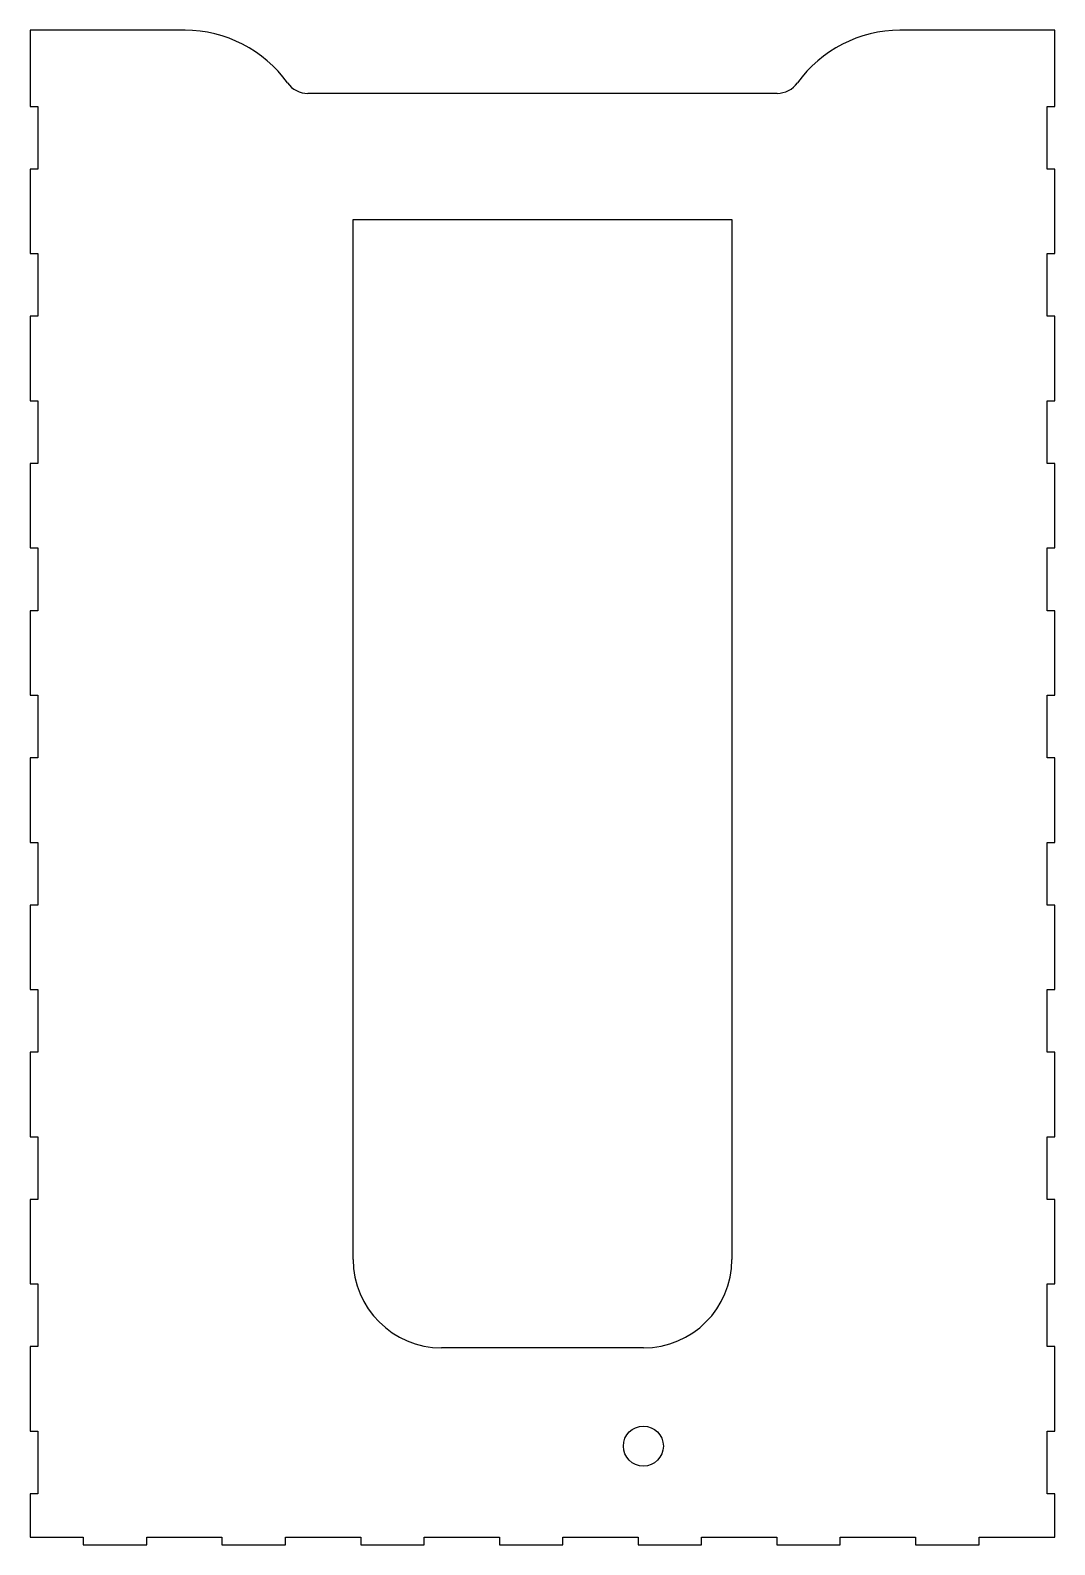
# Model space of a CAD drawing. Header units: millimetres. Extents: x -203 to 203, y -300 to 300.
import ezdxf

# ---------------------------------------------------------------- set-up
doc = ezdxf.new("R2010")
doc.units = ezdxf.units.MM
doc.layers.add('CUTOUTS', color=1, linetype='CONTINUOUS')
doc.layers.add('PERIMETER', color=5, linetype='CONTINUOUS')

msp = doc.modelspace()

# ---------------------------------------------------------------- linework, layer by layer
at = {"layer": 'CUTOUTS'}
for p, q in [((-75.07, -187), (-75.07, 225.07)), ((-75.07, 225.07), (75.07, 225.07)), ((75.07, 225.07), (75.07, -187)), ((40, -222.08), (-40, -222.08))]:
    msp.add_line(p, q, dxfattribs=at)
msp.add_circle((40, -261), 7.92, dxfattribs=at)
for centre, radius, start, end in [((-40, -187), 35.07, 180, 270), ((40, -187), 35.08, -90, 0)]:
    msp.add_arc(centre, radius, start, end, dxfattribs=at)
at = {"layer": 'PERIMETER'}
for p, q in [((-141.73, 300.07), (-203.08, 300.07)), ((-203.08, 300.07), (-203.08, 269.93)), ((203.07, 300.07), (141.73, 300.07)), ((203.07, 269.93), (203.07, 300.07)), ((93, 275.07), (-93, 275.07)), ((-203.08, 269.93), (-200.07, 269.93)), ((-200.07, 269.93), (-200.07, 245.07)), ((200.07, 245.07), (200.07, 269.93)), ((200.07, 269.93), (203.07, 269.93)), ((-200.07, 245.07), (-203.08, 245.07)), ((-203.08, 245.07), (-203.08, 211.59)), ((203.07, 245.07), (200.07, 245.07)), ((203.07, 211.59), (203.07, 245.07)), ((-203.08, 211.59), (-200.07, 211.59)), ((-200.07, 211.59), (-200.07, 186.74)), ((200.07, 186.74), (200.07, 211.59)), ((200.07, 211.59), (203.07, 211.59)), ((-200.07, 186.74), (-203.08, 186.74)), ((-203.08, 186.74), (-203.08, 153.26)), ((203.07, 186.74), (200.07, 186.74)), ((203.07, 153.26), (203.07, 186.74)), ((-203.08, 153.26), (-200.07, 153.26)), ((-200.07, 153.26), (-200.07, 128.41)), ((200.07, 128.41), (200.07, 153.26)), ((200.07, 153.26), (203.07, 153.26)), ((-200.07, 128.41), (-203.08, 128.41)), ((-203.08, 128.41), (-203.08, 94.92)), ((203.07, 128.41), (200.07, 128.41)), ((203.07, 94.92), (203.07, 128.41)), ((-203.08, 94.92), (-200.07, 94.92)), ((-200.07, 94.92), (-200.07, 70.07)), ((200.07, 70.07), (200.07, 94.92)), ((200.07, 94.92), (203.07, 94.92)), ((-200.07, 70.07), (-203.08, 70.07)), ((-203.08, 70.07), (-203.08, 36.59)), ((203.07, 70.07), (200.07, 70.07)), ((203.07, 36.59), (203.07, 70.07)), ((-203.08, 36.59), (-200.07, 36.59)), ((-200.07, 36.59), (-200.07, 11.74)), ((200.07, 11.74), (200.07, 36.59)), ((200.07, 36.59), (203.07, 36.59)), ((-200.07, 11.74), (-203.08, 11.74)), ((-203.08, 11.74), (-203.08, -21.74)), ((203.07, 11.74), (200.07, 11.74)), ((203.07, -21.74), (203.07, 11.74)), ((-203.08, -21.74), (-200.07, -21.74)), ((-200.07, -21.74), (-200.07, -46.59)), ((200.07, -46.59), (200.07, -21.74)), ((200.07, -21.74), (203.07, -21.74)), ((-200.07, -46.59), (-203.08, -46.59)), ((-203.08, -46.59), (-203.08, -80.08)), ((203.07, -46.59), (200.07, -46.59)), ((203.07, -80.08), (203.07, -46.59)), ((-203.08, -80.08), (-200.07, -80.08)), ((-200.07, -80.08), (-200.07, -104.92)), ((200.07, -104.92), (200.07, -80.08)), ((200.07, -80.08), (203.07, -80.08)), ((-200.07, -104.92), (-203.08, -104.92)), ((-203.08, -104.92), (-203.08, -138.41)), ((203.07, -104.92), (200.07, -104.92)), ((203.07, -138.41), (203.07, -104.92)), ((-203.08, -138.41), (-200.07, -138.41)), ((-200.07, -138.41), (-200.07, -163.26)), ((200.07, -163.26), (200.07, -138.41)), ((200.07, -138.41), (203.07, -138.41)), ((-200.07, -163.26), (-203.08, -163.26)), ((-203.08, -163.26), (-203.08, -196.74)), ((203.07, -163.26), (200.07, -163.26)), ((203.07, -196.74), (203.07, -163.26)), ((-203.08, -196.74), (-200.07, -196.74)), ((-200.07, -196.74), (-200.07, -221.59)), ((200.07, -221.59), (200.07, -196.74)), ((200.07, -196.74), (203.07, -196.74)), ((-200.07, -221.59), (-203.08, -221.59)), ((-203.08, -221.59), (-203.08, -255.07)), ((203.07, -221.59), (200.07, -221.59)), ((203.07, -255.07), (203.07, -221.59)), ((-203.08, -255.07), (-200.07, -255.07)), ((-200.07, -255.07), (-200.07, -279.93)), ((200.07, -279.93), (200.07, -255.07)), ((200.07, -255.07), (203.07, -255.07)), ((-203.08, -279.93), (-203.08, -297.08)), ((-200.07, -279.93), (-203.08, -279.93)), ((203.07, -279.93), (200.07, -279.93)), ((203.07, -297.08), (203.07, -279.93)), ((-203.08, -297.08), (-182.07, -297.08)), ((-182.07, -297.08), (-182.07, -300.07)), ((-182.07, -300.07), (-156.92, -300.07)), ((-156.92, -300.07), (-156.92, -297.08)), ((-156.92, -297.08), (-127.07, -297.08)), ((-127.07, -297.08), (-127.07, -300.07)), ((-127.07, -300.07), (-101.92, -300.07)), ((-101.92, -300.07), (-101.92, -297.08)), ((-101.92, -297.08), (-72.07, -297.08)), ((-72.07, -297.08), (-72.07, -300.07)), ((-72.07, -300.07), (-46.92, -300.07)), ((-46.92, -300.07), (-46.92, -297.08)), ((-46.92, -297.08), (-17.07, -297.08)), ((-17.07, -297.08), (-17.07, -300.07)), ((-17.07, -300.07), (8.08, -300.07)), ((8.08, -300.07), (8.08, -297.08)), ((8.08, -297.08), (37.93, -297.08)), ((37.93, -297.08), (37.93, -300.07)), ((37.93, -300.07), (63.07, -300.07)), ((63.07, -300.07), (63.07, -297.08)), ((63.07, -297.08), (92.93, -297.08)), ((92.93, -297.08), (92.93, -300.07)), ((92.93, -300.07), (118.07, -300.07)), ((118.07, -300.07), (118.07, -297.08)), ((118.07, -297.08), (147.93, -297.08)), ((147.93, -297.08), (147.93, -300.07)), ((147.93, -300.07), (173.07, -300.07)), ((173.07, -300.07), (173.07, -297.08)), ((173.07, -297.08), (203.07, -297.08))]:
    msp.add_line(p, q, dxfattribs=at)
for centre, radius, start, end in [((141.73, 250), 50.07, 90, 144.31467), ((-141.73, 250), 50.07, 35.68533, 90), ((-93, 285), 9.93, 215.68533, 270), ((93, 285), 9.92, 270, 324.31467)]:
    msp.add_arc(centre, radius, start, end, dxfattribs=at)

doc.saveas('drawing.dxf')
